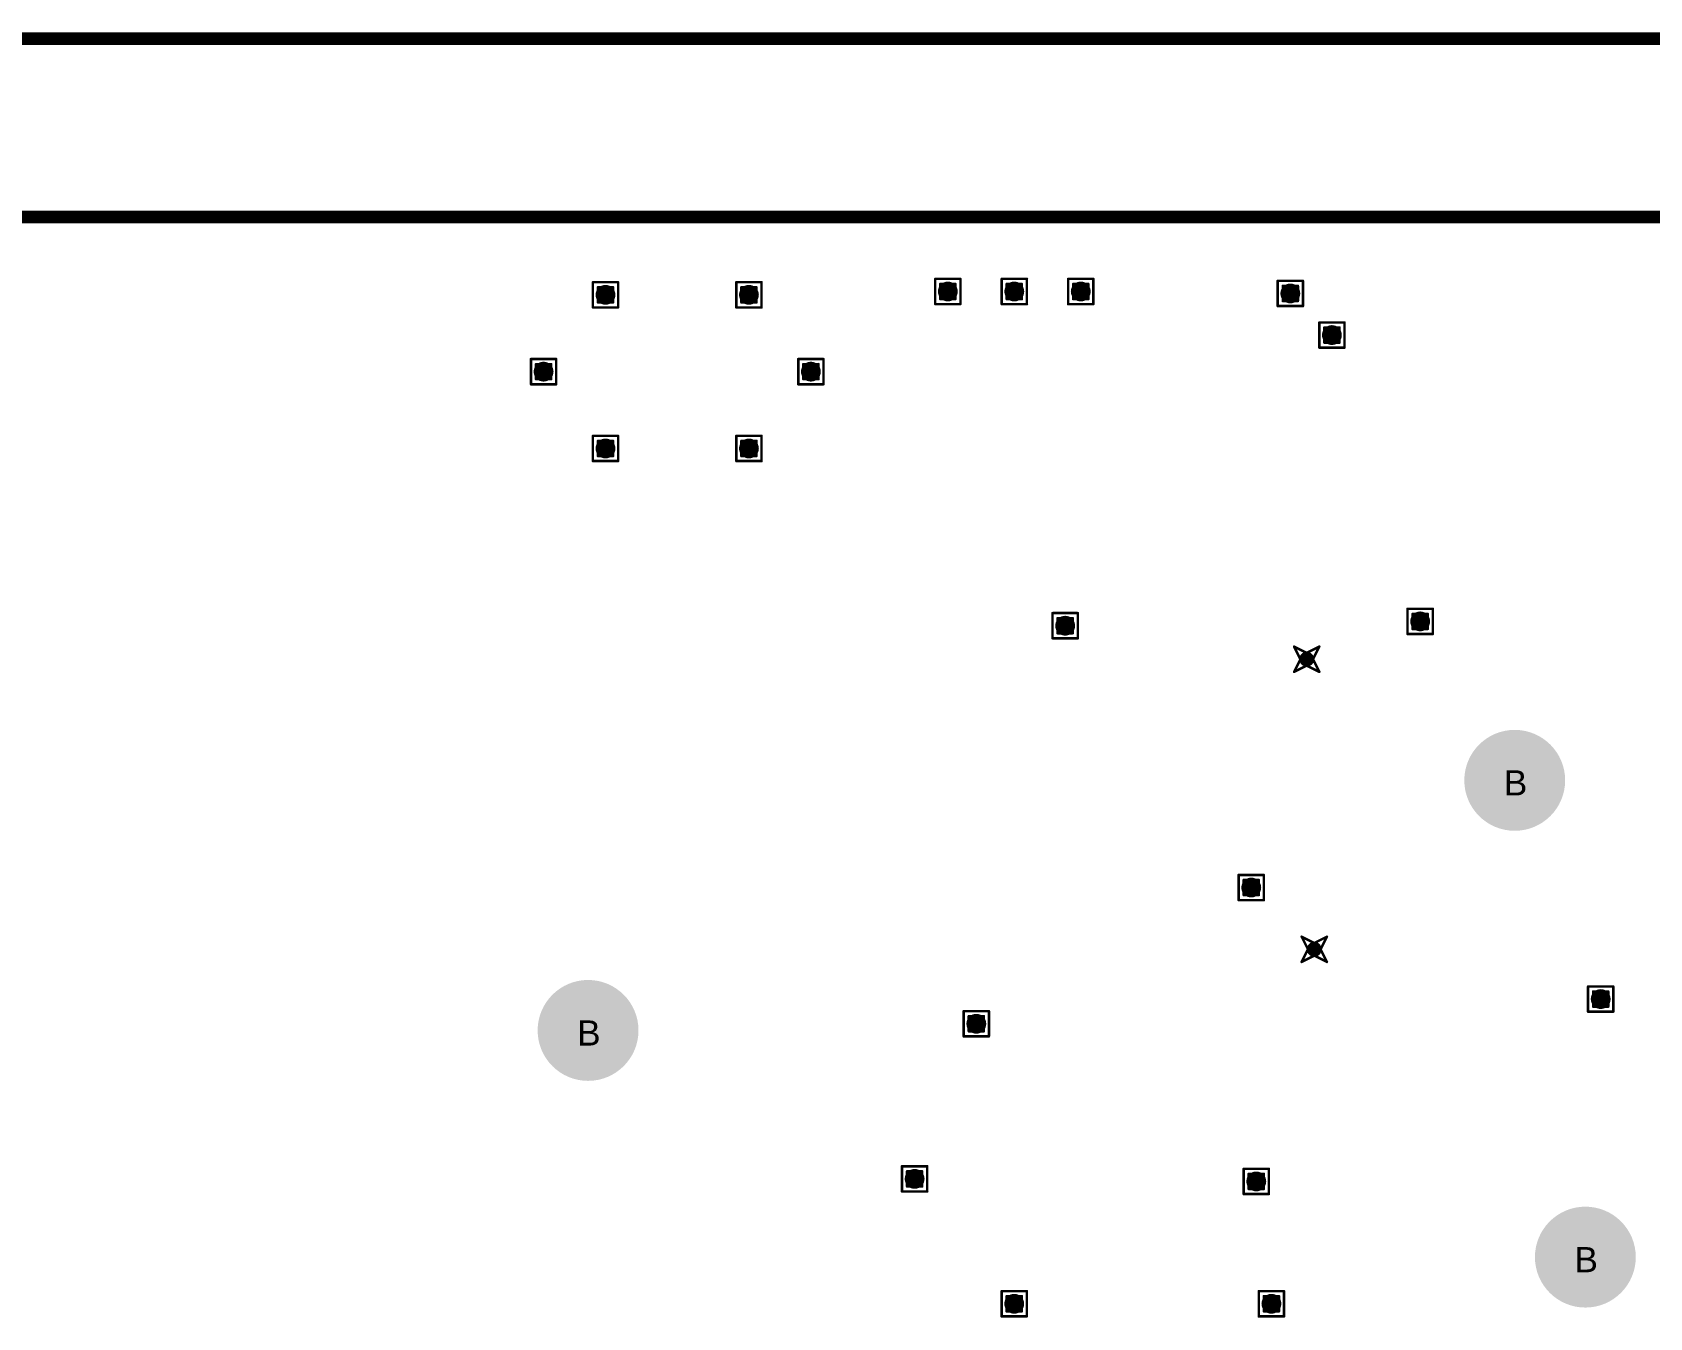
# Model space of a CAD drawing. Header units: millimetres. Extents: x -25 to 478, y -31 to 252.
# Drawn here: x 26.68 to 59.26, y 187.83 to 213.72 of the extents above; entities that cross this region are included whole.
import ezdxf

# ---------------------------------------------------------------- set-up
doc = ezdxf.new("R2010")
doc.units = ezdxf.units.MM
for name, color, linetype in [('DrillDrawing', 1, 'Continuous'), ('Mechanical1', 6, 'Continuous'), ('Mechanical2', 216, 'Continuous'), ('MultiLayer', 9, 'Continuous'), ('PadHoleLayer', 156, 'Continuous'), ('ViaHoleLayer', 16, 'Continuous')]:
    doc.layers.add(name, color=color, linetype=linetype)
doc.styles.add('Arial', font='', dxfattribs={"height": 0.2})
doc.styles.get('Arial').set_extended_font_data('Arial')

# ---------------------------------------------------------------- blocks, each defined once
blk = doc.blocks.new('KEYSTONE5001_646')
at = {"layer": 'MultiLayer'}
h = blk.add_hatch(color=9, dxfattribs=at)
edge = h.paths.add_edge_path()
edge.add_arc((0, 0), 1.016, 0, 360)
at = {"layer": 'PadHoleLayer'}
h = blk.add_hatch(color=156, dxfattribs=at)
edge = h.paths.add_edge_path()
edge.add_arc((0, 0), 0.508, 0, 360)
blk = doc.blocks.new('KEYSTONE5000_894')
at = {"layer": 'MultiLayer'}
h = blk.add_hatch(color=9, dxfattribs=at)
edge = h.paths.add_edge_path()
edge.add_arc((0, 0), 1.016, 0, 360)
at = {"layer": 'PadHoleLayer'}
h = blk.add_hatch(color=156, dxfattribs=at)
edge = h.paths.add_edge_path()
edge.add_arc((0, 0), 0.508, 0, 360)
blk = doc.blocks.new('KEYSTONE5000_896')
at = {"layer": 'MultiLayer'}
h = blk.add_hatch(color=9, dxfattribs=at)
edge = h.paths.add_edge_path()
edge.add_arc((0, 0), 1.016, 0, 360)
at = {"layer": 'PadHoleLayer'}
h = blk.add_hatch(color=156, dxfattribs=at)
edge = h.paths.add_edge_path()
edge.add_arc((0, 0), 0.508, 0, 360)

msp = doc.modelspace()

# ---------------------------------------------------------------- hatches: boundary and pattern name
at = {"layer": 'ViaHoleLayer'}
h = msp.add_hatch(color=16, dxfattribs=at)
edge = h.paths.add_edge_path()
edge.add_arc((38.222, 208.43), 0.2, 0, 360)
h = msp.add_hatch(color=16, dxfattribs=at)
edge = h.paths.add_edge_path()
edge.add_arc((41.112, 208.43), 0.2, 0, 360)
h = msp.add_hatch(color=16, dxfattribs=at)
edge = h.paths.add_edge_path()
edge.add_arc((45.119, 208.497), 0.2, 0, 360)
h = msp.add_hatch(color=16, dxfattribs=at)
edge = h.paths.add_edge_path()
edge.add_arc((46.458, 208.497), 0.2, 0, 360)
h = msp.add_hatch(color=16, dxfattribs=at)
edge = h.paths.add_edge_path()
edge.add_arc((47.797, 208.497), 0.2, 0, 360)
h = msp.add_hatch(color=16, dxfattribs=at)
edge = h.paths.add_edge_path()
edge.add_arc((52.019, 208.458), 0.2, 0, 360)
h = msp.add_hatch(color=16, dxfattribs=at)
edge = h.paths.add_edge_path()
edge.add_arc((52.857, 207.62), 0.2, 0, 360)
h = msp.add_hatch(color=16, dxfattribs=at)
edge = h.paths.add_edge_path()
edge.add_arc((36.975, 206.883), 0.2, 0, 360)
h = msp.add_hatch(color=16, dxfattribs=at)
edge = h.paths.add_edge_path()
edge.add_arc((42.36, 206.883), 0.2, 0, 360)
h = msp.add_hatch(color=16, dxfattribs=at)
edge = h.paths.add_edge_path()
edge.add_arc((38.222, 205.336), 0.2, 0, 360)
h = msp.add_hatch(color=16, dxfattribs=at)
edge = h.paths.add_edge_path()
edge.add_arc((41.112, 205.336), 0.2, 0, 360)
h = msp.add_hatch(color=16, dxfattribs=at)
edge = h.paths.add_edge_path()
edge.add_arc((54.635, 201.854), 0.2, 0, 360)
h = msp.add_hatch(color=16, dxfattribs=at)
edge = h.paths.add_edge_path()
edge.add_arc((47.483, 201.767), 0.2, 0, 360)
h = msp.add_hatch(color=16, dxfattribs=at)
edge = h.paths.add_edge_path()
edge.add_arc((52.349, 201.092), 0.15, 0, 360)
h = msp.add_hatch(color=16, dxfattribs=at)
edge = h.paths.add_edge_path()
edge.add_arc((51.232, 196.494), 0.2, 0, 360)
h = msp.add_hatch(color=16, dxfattribs=at)
edge = h.paths.add_edge_path()
edge.add_arc((52.502, 195.25), 0.15, 0, 360)
h = msp.add_hatch(color=16, dxfattribs=at)
edge = h.paths.add_edge_path()
edge.add_arc((58.272, 194.248), 0.2, 0, 360)
h = msp.add_hatch(color=16, dxfattribs=at)
edge = h.paths.add_edge_path()
edge.add_arc((45.693, 193.751), 0.2, 0, 360)
h = msp.add_hatch(color=16, dxfattribs=at)
edge = h.paths.add_edge_path()
edge.add_arc((44.45, 190.627), 0.2, 0, 360)
h = msp.add_hatch(color=16, dxfattribs=at)
edge = h.paths.add_edge_path()
edge.add_arc((51.333, 190.576), 0.2, 0, 360)
h = msp.add_hatch(color=16, dxfattribs=at)
edge = h.paths.add_edge_path()
edge.add_arc((46.457, 188.112), 0.2, 0, 360)
h = msp.add_hatch(color=16, dxfattribs=at)
edge = h.paths.add_edge_path()
edge.add_arc((51.638, 188.112), 0.2, 0, 360)

# ---------------------------------------------------------------- linework, layer by layer
at = {"layer": 'DrillDrawing', "const_width": 0.0508}
for points in [[(37.968, 208.684), (38.476, 208.684)], [(37.968, 208.176), (37.968, 208.684)], [(38.07, 208.582), (38.375, 208.582)], [(38.07, 208.277), (38.07, 208.582)], [(38.375, 208.277), (38.375, 208.582)], [(38.476, 208.176), (38.476, 208.684)], [(40.858, 208.684), (41.366, 208.684)], [(40.858, 208.176), (40.858, 208.684)], [(40.96, 208.582), (41.265, 208.582)], [(40.96, 208.277), (40.96, 208.582)], [(41.265, 208.277), (41.265, 208.582)], [(41.366, 208.176), (41.366, 208.684)], [(44.865, 208.751), (45.373, 208.751)], [(44.865, 208.243), (44.865, 208.751)], [(44.967, 208.649), (45.272, 208.649)], [(44.967, 208.344), (44.967, 208.649)], [(45.272, 208.344), (45.272, 208.649)], [(45.373, 208.243), (45.373, 208.751)], [(46.204, 208.751), (46.712, 208.751)], [(46.204, 208.243), (46.204, 208.751)], [(46.306, 208.649), (46.611, 208.649)], [(46.306, 208.344), (46.306, 208.649)], [(46.611, 208.344), (46.611, 208.649)], [(46.712, 208.243), (46.712, 208.751)], [(47.543, 208.751), (48.051, 208.751)], [(47.543, 208.243), (47.543, 208.751)], [(47.645, 208.649), (47.95, 208.649)], [(47.645, 208.344), (47.645, 208.649)], [(47.95, 208.344), (47.95, 208.649)], [(48.051, 208.243), (48.051, 208.751)], [(51.765, 208.712), (52.273, 208.712)], [(51.765, 208.204), (51.765, 208.712)], [(51.867, 208.61), (52.172, 208.61)], [(51.867, 208.305), (51.867, 208.61)], [(52.172, 208.305), (52.172, 208.61)], [(52.273, 208.204), (52.273, 208.712)], [(38.07, 208.277), (38.375, 208.277)], [(40.96, 208.277), (41.265, 208.277)], [(44.865, 208.243), (45.373, 208.243)], [(44.967, 208.344), (45.272, 208.344)], [(46.204, 208.243), (46.712, 208.243)], [(46.306, 208.344), (46.611, 208.344)], [(47.543, 208.243), (48.051, 208.243)], [(47.645, 208.344), (47.95, 208.344)], [(51.765, 208.204), (52.273, 208.204)], [(51.867, 208.305), (52.172, 208.305)], [(37.968, 208.176), (38.476, 208.176)], [(40.858, 208.176), (41.366, 208.176)], [(52.603, 207.874), (53.111, 207.874)], [(52.603, 207.366), (52.603, 207.874)], [(53.111, 207.366), (53.111, 207.874)], [(52.705, 207.772), (53.01, 207.772)], [(52.705, 207.467), (52.705, 207.772)], [(53.01, 207.467), (53.01, 207.772)], [(52.603, 207.366), (53.111, 207.366)], [(52.705, 207.467), (53.01, 207.467)], [(36.721, 207.137), (37.229, 207.137)], [(36.721, 206.629), (36.721, 207.137)], [(36.822, 207.035), (37.127, 207.035)], [(36.822, 206.731), (36.822, 207.035)], [(37.127, 206.731), (37.127, 207.035)], [(37.229, 206.629), (37.229, 207.137)], [(42.106, 207.137), (42.614, 207.137)], [(42.106, 206.629), (42.106, 207.137)], [(42.207, 207.035), (42.512, 207.035)], [(42.207, 206.731), (42.207, 207.035)], [(42.512, 206.731), (42.512, 207.035)], [(42.614, 206.629), (42.614, 207.137)], [(36.721, 206.629), (37.229, 206.629)], [(36.822, 206.731), (37.127, 206.731)], [(42.106, 206.629), (42.614, 206.629)], [(42.207, 206.731), (42.512, 206.731)], [(37.968, 205.59), (38.476, 205.59)], [(37.968, 205.082), (37.968, 205.59)], [(38.476, 205.082), (38.476, 205.59)], [(40.858, 205.59), (41.366, 205.59)], [(40.858, 205.082), (40.858, 205.59)], [(41.366, 205.082), (41.366, 205.59)], [(38.07, 205.489), (38.375, 205.489)], [(38.07, 205.184), (38.07, 205.489)], [(38.375, 205.184), (38.375, 205.489)], [(40.96, 205.489), (41.265, 205.489)], [(40.96, 205.184), (40.96, 205.489)], [(41.265, 205.184), (41.265, 205.489)], [(37.968, 205.082), (38.476, 205.082)], [(38.07, 205.184), (38.375, 205.184)], [(40.858, 205.082), (41.366, 205.082)], [(40.96, 205.184), (41.265, 205.184)], [(47.229, 202.021), (47.737, 202.021)], [(47.229, 201.513), (47.229, 202.021)], [(47.737, 201.513), (47.737, 202.021)], [(54.381, 202.108), (54.889, 202.108)], [(54.381, 201.6), (54.381, 202.108)], [(54.483, 202.006), (54.788, 202.006)], [(54.483, 201.701), (54.483, 202.006)], [(54.788, 201.701), (54.788, 202.006)], [(54.889, 201.6), (54.889, 202.108)], [(47.331, 201.919), (47.636, 201.919)], [(47.331, 201.615), (47.331, 201.919)], [(47.636, 201.615), (47.636, 201.919)], [(54.483, 201.701), (54.788, 201.701)], [(47.229, 201.513), (47.737, 201.513)], [(47.331, 201.615), (47.636, 201.615)], [(52.095, 201.346), (52.349, 201.219)], [(52.095, 201.346), (52.222, 201.092)], [(52.349, 201.219), (52.603, 201.346)], [(52.476, 201.092), (52.603, 201.346)], [(54.381, 201.6), (54.889, 201.6)], [(52.095, 200.838), (52.222, 201.092)], [(52.476, 201.092), (52.603, 200.838)], [(52.095, 200.838), (52.349, 200.965)], [(52.349, 200.965), (52.603, 200.838)], [(50.978, 196.748), (51.486, 196.748)], [(50.978, 196.24), (50.978, 196.748)], [(51.079, 196.647), (51.384, 196.647)], [(51.079, 196.342), (51.079, 196.647)], [(51.384, 196.342), (51.384, 196.647)], [(51.486, 196.24), (51.486, 196.748)], [(50.978, 196.24), (51.486, 196.24)], [(51.079, 196.342), (51.384, 196.342)], [(52.248, 195.504), (52.502, 195.377)], [(52.248, 195.504), (52.375, 195.25)], [(52.502, 195.377), (52.756, 195.504)], [(52.629, 195.25), (52.756, 195.504)], [(52.248, 194.996), (52.375, 195.25)], [(52.629, 195.25), (52.756, 194.996)], [(52.248, 194.996), (52.502, 195.123)], [(52.502, 195.123), (52.756, 194.996)], [(58.018, 194.502), (58.526, 194.502)], [(58.018, 193.994), (58.018, 194.502)], [(58.526, 193.994), (58.526, 194.502)], [(58.119, 194.401), (58.424, 194.401)], [(58.119, 194.096), (58.119, 194.401)], [(58.424, 194.096), (58.424, 194.401)], [(45.439, 194.005), (45.947, 194.005)], [(45.439, 193.497), (45.439, 194.005)], [(45.54, 193.904), (45.845, 193.904)], [(45.54, 193.599), (45.54, 193.904)], [(45.845, 193.599), (45.845, 193.904)], [(45.947, 193.497), (45.947, 194.005)], [(58.018, 193.994), (58.526, 193.994)], [(58.119, 194.096), (58.424, 194.096)], [(45.54, 193.599), (45.845, 193.599)], [(45.439, 193.497), (45.947, 193.497)], [(44.196, 190.881), (44.704, 190.881)], [(44.196, 190.373), (44.196, 190.881)], [(44.298, 190.779), (44.602, 190.779)], [(44.298, 190.475), (44.298, 190.779)], [(44.602, 190.475), (44.602, 190.779)], [(44.704, 190.373), (44.704, 190.881)], [(51.079, 190.83), (51.587, 190.83)], [(51.079, 190.322), (51.079, 190.83)], [(51.181, 190.729), (51.486, 190.729)], [(51.181, 190.424), (51.181, 190.729)], [(51.486, 190.424), (51.486, 190.729)], [(51.587, 190.322), (51.587, 190.83)], [(44.196, 190.373), (44.704, 190.373)], [(44.298, 190.475), (44.602, 190.475)], [(51.079, 190.322), (51.587, 190.322)], [(51.181, 190.424), (51.486, 190.424)], [(46.203, 188.366), (46.711, 188.366)], [(46.203, 187.858), (46.203, 188.366)], [(46.711, 187.858), (46.711, 188.366)], [(51.384, 188.366), (51.892, 188.366)], [(51.384, 187.858), (51.384, 188.366)], [(51.892, 187.858), (51.892, 188.366)], [(46.304, 188.265), (46.609, 188.265)], [(46.304, 187.96), (46.304, 188.265)], [(46.609, 187.96), (46.609, 188.265)], [(51.486, 188.265), (51.791, 188.265)], [(51.486, 187.96), (51.486, 188.265)], [(51.791, 187.96), (51.791, 188.265)], [(46.203, 187.858), (46.711, 187.858)], [(46.304, 187.96), (46.609, 187.96)], [(51.384, 187.858), (51.892, 187.858)], [(51.486, 187.96), (51.791, 187.96)]]:
    msp.add_lwpolyline(points, dxfattribs=at)
at = {"layer": 'DrillDrawing', "const_width": 0.0254}
for points in [[(37.956, 208.684, 1), (37.981, 208.684, 1)], [(37.956, 208.684, 1), (37.981, 208.684, 1)], [(38.057, 208.582, 1), (38.083, 208.582, 1)], [(38.057, 208.582, 1), (38.083, 208.582, 1)], [(38.362, 208.582, 1), (38.387, 208.582, 1)], [(38.362, 208.582, 1), (38.387, 208.582, 1)], [(38.464, 208.684, 1), (38.489, 208.684, 1)], [(38.464, 208.684, 1), (38.489, 208.684, 1)], [(40.846, 208.684, 1), (40.871, 208.684, 1)], [(40.846, 208.684, 1), (40.871, 208.684, 1)], [(40.947, 208.582, 1), (40.973, 208.582, 1)], [(40.947, 208.582, 1), (40.973, 208.582, 1)], [(41.252, 208.582, 1), (41.277, 208.582, 1)], [(41.252, 208.582, 1), (41.277, 208.582, 1)], [(41.354, 208.684, 1), (41.379, 208.684, 1)], [(41.354, 208.684, 1), (41.379, 208.684, 1)], [(44.853, 208.751, 1), (44.878, 208.751, 1)], [(44.853, 208.751, 1), (44.878, 208.751, 1)], [(44.954, 208.649, 1), (44.98, 208.649, 1)], [(44.954, 208.649, 1), (44.98, 208.649, 1)], [(45.259, 208.649, 1), (45.284, 208.649, 1)], [(45.259, 208.649, 1), (45.284, 208.649, 1)], [(45.361, 208.751, 1), (45.386, 208.751, 1)], [(45.361, 208.751, 1), (45.386, 208.751, 1)], [(46.192, 208.751, 1), (46.217, 208.751, 1)], [(46.192, 208.751, 1), (46.217, 208.751, 1)], [(46.293, 208.649, 1), (46.319, 208.649, 1)], [(46.293, 208.649, 1), (46.319, 208.649, 1)], [(46.598, 208.649, 1), (46.623, 208.649, 1)], [(46.598, 208.649, 1), (46.623, 208.649, 1)], [(46.7, 208.751, 1), (46.725, 208.751, 1)], [(46.7, 208.751, 1), (46.725, 208.751, 1)], [(47.531, 208.751, 1), (47.556, 208.751, 1)], [(47.531, 208.751, 1), (47.556, 208.751, 1)], [(47.632, 208.649, 1), (47.658, 208.649, 1)], [(47.632, 208.649, 1), (47.658, 208.649, 1)], [(47.937, 208.649, 1), (47.962, 208.649, 1)], [(47.937, 208.649, 1), (47.962, 208.649, 1)], [(48.039, 208.751, 1), (48.064, 208.751, 1)], [(48.039, 208.751, 1), (48.064, 208.751, 1)], [(51.752, 208.712, 1), (51.778, 208.712, 1)], [(51.752, 208.712, 1), (51.778, 208.712, 1)], [(51.854, 208.61, 1), (51.88, 208.61, 1)], [(51.854, 208.61, 1), (51.88, 208.61, 1)], [(52.159, 208.61, 1), (52.184, 208.61, 1)], [(52.159, 208.61, 1), (52.184, 208.61, 1)], [(52.261, 208.712, 1), (52.286, 208.712, 1)], [(52.261, 208.712, 1), (52.286, 208.712, 1)], [(38.057, 208.277, 1), (38.083, 208.277, 1)], [(38.057, 208.277, 1), (38.083, 208.277, 1)], [(38.362, 208.277, 1), (38.387, 208.277, 1)], [(38.362, 208.277, 1), (38.387, 208.277, 1)], [(40.947, 208.277, 1), (40.973, 208.277, 1)], [(40.947, 208.277, 1), (40.973, 208.277, 1)], [(41.252, 208.277, 1), (41.277, 208.277, 1)], [(41.252, 208.277, 1), (41.277, 208.277, 1)], [(44.853, 208.243, 1), (44.878, 208.243, 1)], [(44.853, 208.243, 1), (44.878, 208.243, 1)], [(44.954, 208.344, 1), (44.98, 208.344, 1)], [(44.954, 208.344, 1), (44.98, 208.344, 1)], [(45.259, 208.344, 1), (45.284, 208.344, 1)], [(45.259, 208.344, 1), (45.284, 208.344, 1)], [(45.361, 208.243, 1), (45.386, 208.243, 1)], [(45.361, 208.243, 1), (45.386, 208.243, 1)], [(46.192, 208.243, 1), (46.217, 208.243, 1)], [(46.192, 208.243, 1), (46.217, 208.243, 1)], [(46.293, 208.344, 1), (46.319, 208.344, 1)], [(46.293, 208.344, 1), (46.319, 208.344, 1)], [(46.598, 208.344, 1), (46.623, 208.344, 1)], [(46.598, 208.344, 1), (46.623, 208.344, 1)], [(46.7, 208.243, 1), (46.725, 208.243, 1)], [(46.7, 208.243, 1), (46.725, 208.243, 1)], [(47.531, 208.243, 1), (47.556, 208.243, 1)], [(47.531, 208.243, 1), (47.556, 208.243, 1)], [(47.632, 208.344, 1), (47.658, 208.344, 1)], [(47.632, 208.344, 1), (47.658, 208.344, 1)], [(47.937, 208.344, 1), (47.962, 208.344, 1)], [(47.937, 208.344, 1), (47.962, 208.344, 1)], [(48.039, 208.243, 1), (48.064, 208.243, 1)], [(48.039, 208.243, 1), (48.064, 208.243, 1)], [(51.752, 208.204, 1), (51.778, 208.204, 1)], [(51.752, 208.204, 1), (51.778, 208.204, 1)], [(51.854, 208.305, 1), (51.88, 208.305, 1)], [(51.854, 208.305, 1), (51.88, 208.305, 1)], [(52.159, 208.305, 1), (52.184, 208.305, 1)], [(52.159, 208.305, 1), (52.184, 208.305, 1)], [(52.261, 208.204, 1), (52.286, 208.204, 1)], [(52.261, 208.204, 1), (52.286, 208.204, 1)], [(37.956, 208.176, 1), (37.981, 208.176, 1)], [(37.956, 208.176, 1), (37.981, 208.176, 1)], [(38.464, 208.176, 1), (38.489, 208.176, 1)], [(38.464, 208.176, 1), (38.489, 208.176, 1)], [(40.846, 208.176, 1), (40.871, 208.176, 1)], [(40.846, 208.176, 1), (40.871, 208.176, 1)], [(41.354, 208.176, 1), (41.379, 208.176, 1)], [(41.354, 208.176, 1), (41.379, 208.176, 1)], [(52.591, 207.874, 1), (52.616, 207.874, 1)], [(52.591, 207.874, 1), (52.616, 207.874, 1)], [(53.099, 207.874, 1), (53.124, 207.874, 1)], [(53.099, 207.874, 1), (53.124, 207.874, 1)], [(52.692, 207.772, 1), (52.718, 207.772, 1)], [(52.692, 207.772, 1), (52.718, 207.772, 1)], [(52.997, 207.772, 1), (53.022, 207.772, 1)], [(52.997, 207.772, 1), (53.022, 207.772, 1)], [(52.591, 207.366, 1), (52.616, 207.366, 1)], [(52.591, 207.366, 1), (52.616, 207.366, 1)], [(52.692, 207.467, 1), (52.718, 207.467, 1)], [(52.692, 207.467, 1), (52.718, 207.467, 1)], [(52.997, 207.467, 1), (53.022, 207.467, 1)], [(52.997, 207.467, 1), (53.022, 207.467, 1)], [(53.099, 207.366, 1), (53.124, 207.366, 1)], [(53.099, 207.366, 1), (53.124, 207.366, 1)], [(36.708, 207.137, 1), (36.734, 207.137, 1)], [(36.708, 207.137, 1), (36.734, 207.137, 1)], [(36.81, 207.035, 1), (36.835, 207.035, 1)], [(36.81, 207.035, 1), (36.835, 207.035, 1)], [(37.115, 207.035, 1), (37.14, 207.035, 1)], [(37.115, 207.035, 1), (37.14, 207.035, 1)], [(37.216, 207.137, 1), (37.242, 207.137, 1)], [(37.216, 207.137, 1), (37.242, 207.137, 1)], [(42.093, 207.137, 1), (42.118, 207.137, 1)], [(42.093, 207.137, 1), (42.118, 207.137, 1)], [(42.195, 207.035, 1), (42.22, 207.035, 1)], [(42.195, 207.035, 1), (42.22, 207.035, 1)], [(42.499, 207.035, 1), (42.525, 207.035, 1)], [(42.499, 207.035, 1), (42.525, 207.035, 1)], [(42.601, 207.137, 1), (42.626, 207.137, 1)], [(42.601, 207.137, 1), (42.626, 207.137, 1)], [(36.708, 206.629, 1), (36.734, 206.629, 1)], [(36.708, 206.629, 1), (36.734, 206.629, 1)], [(36.81, 206.731, 1), (36.835, 206.731, 1)], [(36.81, 206.731, 1), (36.835, 206.731, 1)], [(37.115, 206.731, 1), (37.14, 206.731, 1)], [(37.115, 206.731, 1), (37.14, 206.731, 1)], [(37.216, 206.629, 1), (37.242, 206.629, 1)], [(37.216, 206.629, 1), (37.242, 206.629, 1)], [(42.093, 206.629, 1), (42.118, 206.629, 1)], [(42.093, 206.629, 1), (42.118, 206.629, 1)], [(42.195, 206.731, 1), (42.22, 206.731, 1)], [(42.195, 206.731, 1), (42.22, 206.731, 1)], [(42.499, 206.731, 1), (42.525, 206.731, 1)], [(42.499, 206.731, 1), (42.525, 206.731, 1)], [(42.601, 206.629, 1), (42.626, 206.629, 1)], [(42.601, 206.629, 1), (42.626, 206.629, 1)], [(37.956, 205.59, 1), (37.981, 205.59, 1)], [(37.956, 205.59, 1), (37.981, 205.59, 1)], [(38.464, 205.59, 1), (38.489, 205.59, 1)], [(38.464, 205.59, 1), (38.489, 205.59, 1)], [(40.846, 205.59, 1), (40.871, 205.59, 1)], [(40.846, 205.59, 1), (40.871, 205.59, 1)], [(41.354, 205.59, 1), (41.379, 205.59, 1)], [(41.354, 205.59, 1), (41.379, 205.59, 1)], [(38.057, 205.489, 1), (38.083, 205.489, 1)], [(38.057, 205.489, 1), (38.083, 205.489, 1)], [(38.362, 205.489, 1), (38.387, 205.489, 1)], [(38.362, 205.489, 1), (38.387, 205.489, 1)], [(40.947, 205.489, 1), (40.973, 205.489, 1)], [(40.947, 205.489, 1), (40.973, 205.489, 1)], [(41.252, 205.489, 1), (41.277, 205.489, 1)], [(41.252, 205.489, 1), (41.277, 205.489, 1)], [(37.956, 205.082, 1), (37.981, 205.082, 1)], [(37.956, 205.082, 1), (37.981, 205.082, 1)], [(38.057, 205.184, 1), (38.083, 205.184, 1)], [(38.057, 205.184, 1), (38.083, 205.184, 1)], [(38.362, 205.184, 1), (38.387, 205.184, 1)], [(38.362, 205.184, 1), (38.387, 205.184, 1)], [(38.464, 205.082, 1), (38.489, 205.082, 1)], [(38.464, 205.082, 1), (38.489, 205.082, 1)], [(40.846, 205.082, 1), (40.871, 205.082, 1)], [(40.846, 205.082, 1), (40.871, 205.082, 1)], [(40.947, 205.184, 1), (40.973, 205.184, 1)], [(40.947, 205.184, 1), (40.973, 205.184, 1)], [(41.252, 205.184, 1), (41.277, 205.184, 1)], [(41.252, 205.184, 1), (41.277, 205.184, 1)], [(41.354, 205.082, 1), (41.379, 205.082, 1)], [(41.354, 205.082, 1), (41.379, 205.082, 1)], [(47.217, 202.021, 1), (47.242, 202.021, 1)], [(47.217, 202.021, 1), (47.242, 202.021, 1)], [(47.725, 202.021, 1), (47.75, 202.021, 1)], [(47.725, 202.021, 1), (47.75, 202.021, 1)], [(54.369, 202.108, 1), (54.394, 202.108, 1)], [(54.369, 202.108, 1), (54.394, 202.108, 1)], [(54.47, 202.006, 1), (54.496, 202.006, 1)], [(54.47, 202.006, 1), (54.496, 202.006, 1)], [(54.775, 202.006, 1), (54.8, 202.006, 1)], [(54.775, 202.006, 1), (54.8, 202.006, 1)], [(54.877, 202.108, 1), (54.902, 202.108, 1)], [(54.877, 202.108, 1), (54.902, 202.108, 1)], [(47.318, 201.919, 1), (47.344, 201.919, 1)], [(47.318, 201.919, 1), (47.344, 201.919, 1)], [(47.623, 201.919, 1), (47.648, 201.919, 1)], [(47.623, 201.919, 1), (47.648, 201.919, 1)], [(54.47, 201.701, 1), (54.496, 201.701, 1)], [(54.47, 201.701, 1), (54.496, 201.701, 1)], [(54.775, 201.701, 1), (54.8, 201.701, 1)], [(54.775, 201.701, 1), (54.8, 201.701, 1)], [(47.217, 201.513, 1), (47.242, 201.513, 1)], [(47.217, 201.513, 1), (47.242, 201.513, 1)], [(47.318, 201.615, 1), (47.344, 201.615, 1)], [(47.318, 201.615, 1), (47.344, 201.615, 1)], [(47.623, 201.615, 1), (47.648, 201.615, 1)], [(47.623, 201.615, 1), (47.648, 201.615, 1)], [(47.725, 201.513, 1), (47.75, 201.513, 1)], [(47.725, 201.513, 1), (47.75, 201.513, 1)], [(52.083, 201.346, 1), (52.108, 201.346, 1)], [(52.083, 201.346, 1), (52.108, 201.346, 1)], [(52.591, 201.346, 1), (52.616, 201.346, 1)], [(52.591, 201.346, 1), (52.616, 201.346, 1)], [(54.369, 201.6, 1), (54.394, 201.6, 1)], [(54.369, 201.6, 1), (54.394, 201.6, 1)], [(54.877, 201.6, 1), (54.902, 201.6, 1)], [(54.877, 201.6, 1), (54.902, 201.6, 1)], [(52.21, 201.092, 1), (52.235, 201.092, 1)], [(52.21, 201.092, 1), (52.235, 201.092, 1)], [(52.337, 201.219, 1), (52.362, 201.219, 1)], [(52.337, 201.219, 1), (52.362, 201.219, 1)], [(52.464, 201.092, 1), (52.489, 201.092, 1)], [(52.464, 201.092, 1), (52.489, 201.092, 1)], [(52.083, 200.838, 1), (52.108, 200.838, 1)], [(52.083, 200.838, 1), (52.108, 200.838, 1)], [(52.337, 200.965, 1), (52.362, 200.965, 1)], [(52.337, 200.965, 1), (52.362, 200.965, 1)], [(52.591, 200.838, 1), (52.616, 200.838, 1)], [(52.591, 200.838, 1), (52.616, 200.838, 1)], [(50.965, 196.748, 1), (50.99, 196.748, 1)], [(50.965, 196.748, 1), (50.99, 196.748, 1)], [(51.067, 196.647, 1), (51.092, 196.647, 1)], [(51.067, 196.647, 1), (51.092, 196.647, 1)], [(51.371, 196.647, 1), (51.397, 196.647, 1)], [(51.371, 196.647, 1), (51.397, 196.647, 1)], [(51.473, 196.748, 1), (51.498, 196.748, 1)], [(51.473, 196.748, 1), (51.498, 196.748, 1)], [(50.965, 196.24, 1), (50.99, 196.24, 1)], [(50.965, 196.24, 1), (50.99, 196.24, 1)], [(51.067, 196.342, 1), (51.092, 196.342, 1)], [(51.067, 196.342, 1), (51.092, 196.342, 1)], [(51.371, 196.342, 1), (51.397, 196.342, 1)], [(51.371, 196.342, 1), (51.397, 196.342, 1)], [(51.473, 196.24, 1), (51.498, 196.24, 1)], [(51.473, 196.24, 1), (51.498, 196.24, 1)], [(52.235, 195.504, 1), (52.261, 195.504, 1)], [(52.235, 195.504, 1), (52.261, 195.504, 1)], [(52.743, 195.504, 1), (52.769, 195.504, 1)], [(52.743, 195.504, 1), (52.769, 195.504, 1)], [(52.362, 195.25, 1), (52.388, 195.25, 1)], [(52.362, 195.25, 1), (52.388, 195.25, 1)], [(52.489, 195.377, 1), (52.514, 195.377, 1)], [(52.489, 195.377, 1), (52.514, 195.377, 1)], [(52.616, 195.25, 1), (52.641, 195.25, 1)], [(52.616, 195.25, 1), (52.641, 195.25, 1)], [(52.235, 194.996, 1), (52.261, 194.996, 1)], [(52.235, 194.996, 1), (52.261, 194.996, 1)], [(52.489, 195.123, 1), (52.514, 195.123, 1)], [(52.489, 195.123, 1), (52.514, 195.123, 1)], [(52.743, 194.996, 1), (52.769, 194.996, 1)], [(52.743, 194.996, 1), (52.769, 194.996, 1)], [(58.005, 194.502, 1), (58.03, 194.502, 1)], [(58.005, 194.502, 1), (58.03, 194.502, 1)], [(58.513, 194.502, 1), (58.538, 194.502, 1)], [(58.513, 194.502, 1), (58.538, 194.502, 1)], [(58.107, 194.401, 1), (58.132, 194.401, 1)], [(58.107, 194.401, 1), (58.132, 194.401, 1)], [(58.411, 194.401, 1), (58.437, 194.401, 1)], [(58.411, 194.401, 1), (58.437, 194.401, 1)], [(45.426, 194.005, 1), (45.451, 194.005, 1)], [(45.426, 194.005, 1), (45.451, 194.005, 1)], [(45.528, 193.904, 1), (45.553, 193.904, 1)], [(45.528, 193.904, 1), (45.553, 193.904, 1)], [(45.832, 193.904, 1), (45.858, 193.904, 1)], [(45.832, 193.904, 1), (45.858, 193.904, 1)], [(45.934, 194.005, 1), (45.959, 194.005, 1)], [(45.934, 194.005, 1), (45.959, 194.005, 1)], [(58.005, 193.994, 1), (58.03, 193.994, 1)], [(58.005, 193.994, 1), (58.03, 193.994, 1)], [(58.107, 194.096, 1), (58.132, 194.096, 1)], [(58.107, 194.096, 1), (58.132, 194.096, 1)], [(58.411, 194.096, 1), (58.437, 194.096, 1)], [(58.411, 194.096, 1), (58.437, 194.096, 1)], [(58.513, 193.994, 1), (58.538, 193.994, 1)], [(58.513, 193.994, 1), (58.538, 193.994, 1)], [(45.528, 193.599, 1), (45.553, 193.599, 1)], [(45.528, 193.599, 1), (45.553, 193.599, 1)], [(45.832, 193.599, 1), (45.858, 193.599, 1)], [(45.832, 193.599, 1), (45.858, 193.599, 1)], [(45.426, 193.497, 1), (45.451, 193.497, 1)], [(45.426, 193.497, 1), (45.451, 193.497, 1)], [(45.934, 193.497, 1), (45.959, 193.497, 1)], [(45.934, 193.497, 1), (45.959, 193.497, 1)], [(44.183, 190.881, 1), (44.209, 190.881, 1)], [(44.183, 190.881, 1), (44.209, 190.881, 1)], [(44.285, 190.779, 1), (44.31, 190.779, 1)], [(44.285, 190.779, 1), (44.31, 190.779, 1)], [(44.59, 190.779, 1), (44.615, 190.779, 1)], [(44.59, 190.779, 1), (44.615, 190.779, 1)], [(44.691, 190.881, 1), (44.717, 190.881, 1)], [(44.691, 190.881, 1), (44.717, 190.881, 1)], [(51.067, 190.83, 1), (51.092, 190.83, 1)], [(51.067, 190.83, 1), (51.092, 190.83, 1)], [(51.168, 190.729, 1), (51.194, 190.729, 1)], [(51.168, 190.729, 1), (51.194, 190.729, 1)], [(51.473, 190.729, 1), (51.498, 190.729, 1)], [(51.473, 190.729, 1), (51.498, 190.729, 1)], [(51.575, 190.83, 1), (51.6, 190.83, 1)], [(51.575, 190.83, 1), (51.6, 190.83, 1)], [(44.183, 190.373, 1), (44.209, 190.373, 1)], [(44.183, 190.373, 1), (44.209, 190.373, 1)], [(44.285, 190.475, 1), (44.31, 190.475, 1)], [(44.285, 190.475, 1), (44.31, 190.475, 1)], [(44.59, 190.475, 1), (44.615, 190.475, 1)], [(44.59, 190.475, 1), (44.615, 190.475, 1)], [(44.691, 190.373, 1), (44.717, 190.373, 1)], [(44.691, 190.373, 1), (44.717, 190.373, 1)], [(51.067, 190.322, 1), (51.092, 190.322, 1)], [(51.067, 190.322, 1), (51.092, 190.322, 1)], [(51.168, 190.424, 1), (51.194, 190.424, 1)], [(51.168, 190.424, 1), (51.194, 190.424, 1)], [(51.473, 190.424, 1), (51.498, 190.424, 1)], [(51.473, 190.424, 1), (51.498, 190.424, 1)], [(51.575, 190.322, 1), (51.6, 190.322, 1)], [(51.575, 190.322, 1), (51.6, 190.322, 1)], [(46.19, 188.366, 1), (46.215, 188.366, 1)], [(46.19, 188.366, 1), (46.215, 188.366, 1)], [(46.698, 188.366, 1), (46.723, 188.366, 1)], [(46.698, 188.366, 1), (46.723, 188.366, 1)], [(51.371, 188.366, 1), (51.397, 188.366, 1)], [(51.371, 188.366, 1), (51.397, 188.366, 1)], [(51.88, 188.366, 1), (51.905, 188.366, 1)], [(51.88, 188.366, 1), (51.905, 188.366, 1)], [(46.291, 188.265, 1), (46.317, 188.265, 1)], [(46.291, 188.265, 1), (46.317, 188.265, 1)], [(46.596, 188.265, 1), (46.622, 188.265, 1)], [(46.596, 188.265, 1), (46.622, 188.265, 1)], [(51.473, 188.265, 1), (51.498, 188.265, 1)], [(51.473, 188.265, 1), (51.498, 188.265, 1)], [(51.778, 188.265, 1), (51.803, 188.265, 1)], [(51.778, 188.265, 1), (51.803, 188.265, 1)], [(46.19, 187.858, 1), (46.215, 187.858, 1)], [(46.19, 187.858, 1), (46.215, 187.858, 1)], [(46.291, 187.96, 1), (46.317, 187.96, 1)], [(46.291, 187.96, 1), (46.317, 187.96, 1)], [(46.596, 187.96, 1), (46.622, 187.96, 1)], [(46.596, 187.96, 1), (46.622, 187.96, 1)], [(46.698, 187.858, 1), (46.723, 187.858, 1)], [(46.698, 187.858, 1), (46.723, 187.858, 1)], [(51.371, 187.858, 1), (51.397, 187.858, 1)], [(51.371, 187.858, 1), (51.397, 187.858, 1)], [(51.473, 187.96, 1), (51.498, 187.96, 1)], [(51.473, 187.96, 1), (51.498, 187.96, 1)], [(51.778, 187.96, 1), (51.803, 187.96, 1)], [(51.778, 187.96, 1), (51.803, 187.96, 1)], [(51.88, 187.858, 1), (51.905, 187.858, 1)], [(51.88, 187.858, 1), (51.905, 187.858, 1)]]:
    msp.add_lwpolyline(points, format="xyb", close=True, dxfattribs=at)
at = {"layer": 'Mechanical1', "const_width": 0.254}
msp.add_lwpolyline([(0, 210), (375, 210)], dxfattribs=at)
at = {"layer": 'Mechanical2', "const_width": 0.254}
msp.add_lwpolyline([(0, 213.589), (180.974, 213.589)], dxfattribs=at)

# ---------------------------------------------------------------- block references
for name, p, rotation in [('KEYSTONE5000_896', (56.54, 198.653), 90), ('KEYSTONE5000_894', (37.871, 193.617), 180), ('KEYSTONE5001_646', (57.963, 189.052), 90)]:
    msp.add_blockref(name, p, dxfattribs=dict(rotation=rotation))

# ---------------------------------------------------------------- texts
at = {"layer": 'DrillDrawing', "style": 'Arial'}
for p in [(56.32, 198.349), (37.651, 193.312), (57.743, 188.747)]:
    msp.add_text('B', height=0.508, dxfattribs=at).set_placement(p)

doc.saveas('drawing.dxf')
